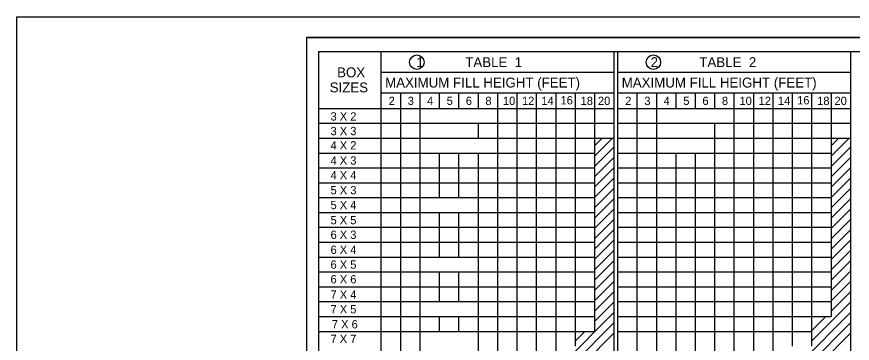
# Model space of a CAD drawing. Extents: x 999 to 1036.9, y 999.4 to 1022.6.
# Drawn here: x 1000 to 1020.18, y 1014.1 to 1022 of the extents above; entities that cross this region are included whole.
import ezdxf

# ---------------------------------------------------------------- set-up
doc = ezdxf.new("R2010")
doc.units = 0
for name, color, linetype in [('Level 1', 7, 'Continuous'), ('Level 10', 7, 'Continuous'), ('Level 11', 7, 'Continuous'), ('Level 14', 7, 'Continuous')]:
    doc.layers.add(name, color=color, linetype=linetype)

msp = doc.modelspace()

# ---------------------------------------------------------------- linework, layer by layer
at = {"layer": 'Level 1'}
for p, q in [((1007.291, 1021.157), (1035.21, 1021.157)), ((1007.291, 1021.157), (1007.291, 1004.688)), ((1008.798, 1021.157), (1008.798, 1004.688)), ((1014.423, 1021.157), (1014.423, 1004.688)), ((1014.511, 1021.157), (1014.511, 1004.688)), ((1020.137, 1021.157), (1020.137, 1004.688)), ((1008.798, 1020.657), (1014.423, 1020.657)), ((1014.511, 1020.657), (1019.987, 1020.657)), ((1014.511, 1020.657), (1020.137, 1020.657)), ((1008.798, 1020.157), (1014.423, 1020.157)), ((1009.267, 1020.157), (1009.267, 1019.782)), ((1009.735, 1020.157), (1009.735, 1019.782)), ((1010.204, 1020.157), (1010.204, 1019.782)), ((1010.673, 1020.157), (1010.673, 1019.782)), ((1011.142, 1020.157), (1011.142, 1019.782)), ((1011.611, 1020.157), (1011.611, 1019.782)), ((1012.079, 1020.157), (1012.079, 1019.782)), ((1012.548, 1020.157), (1012.548, 1019.782)), ((1013.017, 1020.157), (1013.017, 1019.782)), ((1013.486, 1020.157), (1013.486, 1019.782)), ((1013.955, 1020.157), (1013.955, 1019.782)), ((1014.511, 1020.157), (1020.137, 1020.157)), ((1014.98, 1020.157), (1014.98, 1019.782)), ((1015.449, 1020.157), (1015.449, 1019.782)), ((1015.918, 1020.157), (1015.918, 1019.782)), ((1016.387, 1020.157), (1016.387, 1019.782)), ((1016.855, 1020.157), (1016.855, 1019.782)), ((1017.324, 1020.157), (1017.324, 1019.782)), ((1017.793, 1020.157), (1017.793, 1019.782)), ((1018.262, 1020.157), (1018.262, 1019.782)), ((1018.731, 1020.157), (1018.731, 1019.782)), ((1019.199, 1020.157), (1019.199, 1019.782)), ((1019.668, 1020.157), (1019.668, 1019.782)), ((1007.291, 1019.782), (1008.798, 1019.782)), ((1008.798, 1019.782), (1014.423, 1019.782)), ((1009.267, 1019.782), (1009.267, 1004.688)), ((1009.735, 1019.782), (1009.735, 1004.688)), ((1011.611, 1019.782), (1011.611, 1004.688)), ((1012.079, 1019.782), (1012.079, 1004.688)), ((1012.548, 1019.782), (1012.548, 1004.688)), ((1013.017, 1019.782), (1013.017, 1013.657)), ((1013.486, 1019.782), (1013.486, 1014.032)), ((1013.955, 1019.782), (1013.955, 1014.391)), ((1014.511, 1019.782), (1020.137, 1019.782)), ((1014.98, 1019.782), (1014.98, 1004.688)), ((1015.449, 1019.782), (1015.449, 1004.688)), ((1017.324, 1019.782), (1017.324, 1004.688)), ((1017.793, 1019.782), (1017.793, 1004.688)), ((1018.262, 1019.782), (1018.262, 1004.688)), ((1018.731, 1019.782), (1018.731, 1014.032)), ((1019.199, 1019.782), (1019.199, 1014.032)), ((1019.668, 1019.782), (1019.668, 1014.751)), ((1007.291, 1019.422), (1014.423, 1019.422)), ((1011.142, 1019.422), (1011.142, 1019.063)), ((1014.511, 1019.422), (1020.137, 1019.422)), ((1016.855, 1019.422), (1016.855, 1004.688)), ((1007.291, 1019.063), (1014.423, 1019.063)), ((1013.955, 1018.626), (1014.392, 1019.063)), ((1013.955, 1018.876), (1014.142, 1019.063)), ((1014.511, 1019.063), (1020.137, 1019.063)), ((1019.668, 1018.626), (1020.106, 1019.063)), ((1019.668, 1018.876), (1019.856, 1019.063)), ((1013.955, 1018.376), (1014.423, 1018.844)), ((1019.668, 1018.376), (1020.137, 1018.844)), ((1007.291, 1018.704), (1013.955, 1018.704)), ((1010.204, 1018.704), (1010.204, 1017.626)), ((1010.673, 1018.704), (1010.673, 1017.626)), ((1011.142, 1018.704), (1011.142, 1004.688)), ((1013.955, 1018.126), (1014.423, 1018.594)), ((1014.511, 1018.704), (1019.668, 1018.704)), ((1015.918, 1018.704), (1015.918, 1004.688)), ((1016.387, 1018.704), (1016.387, 1004.688)), ((1019.668, 1018.126), (1020.137, 1018.594)), ((1007.291, 1018.344), (1013.945, 1018.344)), ((1013.955, 1017.876), (1014.423, 1018.344)), ((1014.511, 1018.344), (1019.668, 1018.344)), ((1019.668, 1017.876), (1020.137, 1018.344)), ((1007.291, 1017.985), (1013.955, 1017.985)), ((1013.955, 1017.626), (1014.423, 1018.094)), ((1014.511, 1017.985), (1019.668, 1017.985)), ((1019.668, 1017.626), (1020.137, 1018.094)), ((1013.955, 1017.376), (1014.423, 1017.844)), ((1019.668, 1017.376), (1020.137, 1017.844)), ((1007.291, 1017.626), (1013.94, 1017.626)), ((1013.955, 1017.126), (1014.423, 1017.594)), ((1014.511, 1017.626), (1019.668, 1017.626)), ((1019.668, 1017.126), (1020.137, 1017.594)), ((1013.955, 1016.876), (1014.423, 1017.344)), ((1019.668, 1016.876), (1020.137, 1017.344)), ((1007.291, 1017.266), (1013.955, 1017.266)), ((1010.204, 1017.266), (1010.204, 1016.188)), ((1010.673, 1017.266), (1010.673, 1016.188)), ((1014.511, 1017.266), (1019.668, 1017.266)), ((1013.955, 1016.626), (1014.423, 1017.094)), ((1019.668, 1016.626), (1020.137, 1017.094)), ((1007.291, 1016.907), (1013.955, 1016.907)), ((1013.955, 1016.376), (1014.423, 1016.844)), ((1014.511, 1016.907), (1019.668, 1016.907)), ((1019.668, 1016.376), (1020.137, 1016.844)), ((1007.291, 1016.547), (1013.955, 1016.547)), ((1013.955, 1016.126), (1014.423, 1016.594)), ((1014.511, 1016.547), (1019.668, 1016.547)), ((1019.668, 1016.126), (1020.137, 1016.594)), ((1013.955, 1015.876), (1014.423, 1016.344)), ((1019.668, 1015.876), (1020.137, 1016.344)), ((1007.291, 1016.188), (1013.955, 1016.188)), ((1014.511, 1016.188), (1019.668, 1016.188)), ((1013.955, 1015.626), (1014.423, 1016.094)), ((1019.668, 1015.626), (1020.137, 1016.094)), ((1007.291, 1015.829), (1013.955, 1015.829)), ((1010.204, 1015.829), (1010.204, 1015.11)), ((1010.673, 1015.829), (1010.673, 1015.11)), ((1013.955, 1015.376), (1014.423, 1015.844)), ((1014.511, 1015.829), (1019.668, 1015.829)), ((1019.668, 1015.376), (1020.137, 1015.844)), ((1013.955, 1015.126), (1014.423, 1015.594)), ((1019.668, 1015.126), (1020.137, 1015.594)), ((1007.291, 1015.469), (1013.955, 1015.469)), ((1013.955, 1014.876), (1014.423, 1015.344)), ((1014.511, 1015.469), (1019.668, 1015.469)), ((1019.668, 1014.876), (1020.137, 1015.344)), ((1007.291, 1015.11), (1013.955, 1015.11)), ((1014.511, 1015.11), (1019.668, 1015.11)), ((1013.955, 1014.626), (1014.423, 1015.094)), ((1019.199, 1014.157), (1020.137, 1015.094)), ((1007.291, 1014.751), (1013.955, 1014.751)), ((1010.204, 1014.751), (1010.204, 1014.391)), ((1010.673, 1014.751), (1010.673, 1014.391)), ((1012.548, 1012.969), (1014.423, 1014.844)), ((1014.511, 1014.751), (1019.668, 1014.751)), ((1018.262, 1012.969), (1020.137, 1014.844)), ((1019.199, 1014.407), (1019.543, 1014.751)), ((1012.548, 1012.719), (1014.423, 1014.594)), ((1018.262, 1012.719), (1020.137, 1014.594)), ((1007.291, 1014.391), (1013.955, 1014.391)), ((1012.548, 1012.469), (1014.423, 1014.344)), ((1013.486, 1014.157), (1013.72, 1014.391)), ((1014.511, 1014.391), (1019.199, 1014.391)), ((1018.262, 1012.469), (1020.137, 1014.344))]:
    msp.add_line(p, q, dxfattribs=at)
for centre in [(1009.664, 1020.9), (1015.377, 1020.9)]:
    msp.add_circle(centre, 0.175, dxfattribs=at)
at = {"layer": 'Level 10'}
for q in [(1007, 1000.5), (1035.5, 1021.5)]:
    msp.add_line((1007, 1021.5), q, dxfattribs=at)
at = {"layer": 'Level 11'}
msp.add_lwpolyline([(1007, 1000.5), (1035.5, 1000.5), (1035.5, 1021.5), (1007, 1021.5)], close=True, dxfattribs=at)
at = {"layer": 'Level 14'}
for p, q in [((1000, 1000), (1000, 1022)), ((1000, 1022), (1036, 1022))]:
    msp.add_line(p, q, dxfattribs=at)

# ---------------------------------------------------------------- texts
at = {"layer": 'Level 1'}
for s, height, p in [('1', 0.24, (1009.655, 1020.78)), ('TABLE  1', 0.24, (1010.833, 1020.78)), ('2', 0.24, (1015.309, 1020.78)), ('TABLE  2', 0.24, (1016.487, 1020.78)), ('BOX', 0.24, (1007.738, 1020.534)), ('SIZES', 0.24, (1007.559, 1020.17)), ('MAXIMUM FILL HEIGHT (FEET)', 0.24, (1008.898, 1020.287)), ('MAXIMUM FILL HEIGHT (FEET)', 0.24, (1014.612, 1020.287)), ('2', 0.2, (1008.984, 1019.865)), ('3', 0.2, (1009.444, 1019.865)), ('4', 0.2, (1009.911, 1019.865)), ('5', 0.2, (1010.385, 1019.865)), ('6', 0.2, (1010.847, 1019.865)), ('8', 0.2, (1011.319, 1019.865)), ('10', 0.2, (1011.743, 1019.865)), ('12', 0.2, (1012.205, 1019.865)), ('14', 0.2, (1012.672, 1019.865)), ('16', 0.2, (1013.134, 1019.879)), ('18', 0.2, (1013.62, 1019.865)), ('20', 0.2, (1014.038, 1019.865)), ('2', 0.2, (1014.697, 1019.865)), ('3', 0.2, (1015.158, 1019.865)), ('4', 0.2, (1015.625, 1019.865)), ('5', 0.2, (1016.099, 1019.865)), ('6', 0.2, (1016.561, 1019.865)), ('8', 0.2, (1017.033, 1019.865)), ('10', 0.2, (1017.457, 1019.865)), ('12', 0.2, (1017.918, 1019.865)), ('14', 0.2, (1018.385, 1019.865)), ('16', 0.2, (1018.848, 1019.879)), ('18', 0.2, (1019.333, 1019.865)), ('20', 0.2, (1019.752, 1019.865)), ('3 X 2', 0.2, (1007.58, 1019.489)), ('3 X 3', 0.2, (1007.58, 1019.135)), ('4 X 2', 0.2, (1007.58, 1018.79)), ('4 X 3', 0.2, (1007.58, 1018.423)), ('4 X 4', 0.2, (1007.58, 1018.067)), ('5 X 3', 0.2, (1007.58, 1017.705)), ('5 X 4', 0.2, (1007.58, 1017.346)), ('5 X 5', 0.2, (1007.58, 1016.98)), ('6 X 3', 0.2, (1007.58, 1016.628)), ('6 X 4', 0.2, (1007.58, 1016.265)), ('6 X 5', 0.2, (1007.58, 1015.906)), ('6 X 6', 0.2, (1007.58, 1015.551)), ('7 X 4', 0.2, (1007.58, 1015.181)), ('7 X 5', 0.2, (1007.58, 1014.826)), ('7 X 6', 0.2, (1007.612, 1014.463)), ('7 X 7', 0.2, (1007.58, 1014.111))]:
    msp.add_text(s, height=height, dxfattribs=at).set_placement(p)

doc.saveas('drawing.dxf')
